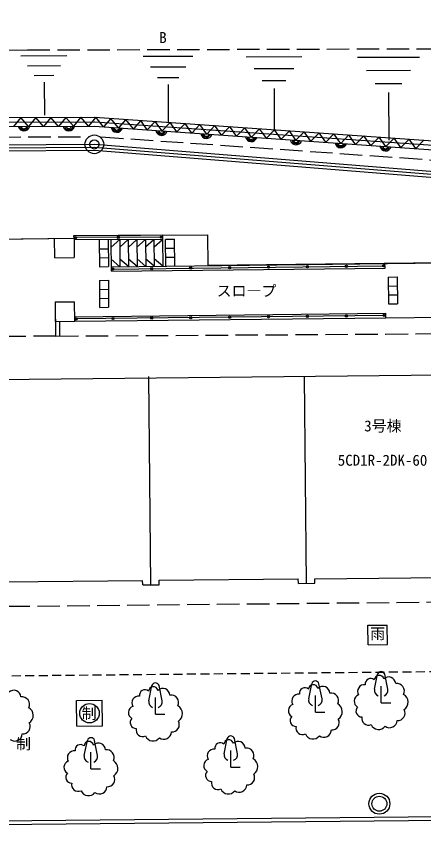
# Model space of a CAD drawing. Units: millimetres, scale not verified. Extents: x -100125 to 100125, y -69250 to 69250.
# Drawn here: x -34188 to -20576, y 15792 to 42924 of the extents above; entities that cross this region are included whole.
import ezdxf
from ezdxf.enums import TextEntityAlignment as Align

# ---------------------------------------------------------------- set-up
doc = ezdxf.new("R2010")
doc.units = ezdxf.units.MM
doc.header["$LTSCALE"] = 250
doc.linetypes.add('DASHED1', pattern=[1.8, 1.2, -0.6])
doc.linetypes.add('DASHED3', pattern=[4, 3, -1])
doc.layers.add('1-0_計画', color=3, linetype='Continuous')
doc.layers.add('1-1_現況白抜', color=2, linetype='Continuous')
doc.styles.add('ＭＳ ゴシック', font='')
doc.styles.get('ＭＳ ゴシック').set_extended_font_data('MS Gothic')

msp = doc.modelspace()

# ---------------------------------------------------------------- linework, layer by layer
at = {"layer": '1-0_計画'}
for p, q in [((-52810.3, 38522.6), (-31566.7, 38648.9)), ((-31566.7, 38648.9), (-435.4, 36156.8)), ((-52561.6, 38324.1), (-31574, 38448.8)), ((-31574, 38448.8), (-417.9, 35954.8)), ((-32259, 35606.7), (-27803.1, 35629)), ((-32259, 35606.7), (-32257.7, 35512.8)), ((-27803.1, 35629), (-27791.1, 34595.4)), ((-37570.6, 35451.8), (-32257.7, 35512.8)), ((-18358.9, 34705), (-27791.1, 34595.4)), ((-50209, 15792.1), (11373.3, 16373.7)), ((-46490.3, 15947.2), (7652.3, 16458.6))]:
    msp.add_line(p, q, dxfattribs=at)
at = {"layer": '1-0_計画', "color": 2}
msp.add_line((-51827.2, 38428.4), (-31570.4, 38548.9), dxfattribs=at)
msp.add_lwpolyline([(-31570.4, 38548.9), (-426.6, 36055.8), (3835.5, 37153.4)], dxfattribs=at)
at = {"layer": '1-0_計画'}
for radius in [350, 250]:
    msp.add_circle((-22057.9, 16628), radius, dxfattribs=at)
at = {"layer": '1-1_現況白抜'}
for p, q in [((-34036.5, 41601.7), (-32492.9, 41616.9)), ((-29946.9, 41589.1), (-28285.4, 41594.6)), ((-26506.6, 41572.8), (-24651.7, 41578.9)), ((-22786.8, 41555.2), (-20722.9, 41562)), ((-33812.8, 41273.1), (-32710.1, 41284)), ((-29708.4, 41233.8), (-28521.6, 41237.7)), ((-26240.3, 41176.2), (-24915.4, 41180.6)), ((-22490.5, 41113.9), (-21016.3, 41118.8)), ((-33589, 40944.5), (-32927.4, 40951)), ((-33256, 40727.2), (-33245.1, 39624.4)), ((-29469.9, 40878.6), (-28757.8, 40880.9)), ((-25974, 40779.6), (-25179.1, 40782.2)), ((-29113, 40642.4), (-29108.8, 39359.1)), ((-25575.7, 40516), (-25571, 39083.4)), ((-22194.2, 40672.6), (-21309.7, 40675.6)), ((-21751, 40379.3), (-21745.7, 38785.4)), ((-52681.5, 39479), (-31579.1, 39551.1)), ((-52681, 39329), (-31578.6, 39401.1)), ((-31567.7, 39400.8), (-14613.1, 38222.8)), ((-31557.3, 39550.4), (-14602.7, 38372.4)), ((-52680.5, 39179), (-31578.1, 39251.1)), ((-31578.1, 39251.1), (-14623.5, 38073.1)), ((-29301.8, 35546.5), (-32258.7, 35531.7)), ((-29343.3, 35546.3), (-29348.3, 35546.3)), ((-29345.8, 35548.8), (-29345.8, 35543.8)), ((-29302.1, 35621.5), (-29301.4, 35471.5)), ((-37569.9, 35451.9), (-32257.7, 35512.8)), ((-32901.7, 34855.4), (-32907.7, 35506.8)), ((-29301.4, 35471.5), (-32258.3, 35456.7)), ((-32257.7, 35512.8), (-32253.3, 34862.8)), ((-32209.9, 35531.9), (-32214.9, 35531.9)), ((-32212.4, 35534.4), (-32212.4, 35529.4)), ((-31415.6, 35460.9), (-31411.1, 34560.9)), ((-31115.6, 35462.4), (-31111.1, 34562.4)), ((-31010.3, 34407.9), (-31015.6, 35462.9)), ((-31014.4, 35212.9), (-30729.9, 35464.3)), ((-30777.7, 35539.1), (-30782.7, 35539.1)), ((-30780.2, 35541.6), (-30780.2, 35536.6)), ((-30729.9, 35464.3), (-30724.4, 34561.3)), ((-30728.4, 35214.4), (-30444.2, 35465.8)), ((-30444.2, 35465.8), (-30437.7, 34564.6)), ((-30442.4, 35215.8), (-30158.5, 35467.2)), ((-30158.5, 35467.2), (-30151, 34567.9)), ((-30156.4, 35217.2), (-29872.8, 35468.6)), ((-29872.8, 35468.6), (-29864.4, 34571.3)), ((-29870.4, 35218.6), (-29587.1, 35470.1)), ((-29587.1, 35470.1), (-29577.7, 34574.6)), ((-29584.5, 35220.1), (-29301.4, 35471.5)), ((-29301.4, 35471.5), (-29291, 34577.9)), ((-29201.4, 35475.9), (-28901.4, 35479.3)), ((-29191, 34579.1), (-29201.4, 35472.7)), ((-28891, 34582.6), (-28901.4, 35476.2)), ((-31414.1, 35160.9), (-31114.1, 35162.4)), ((-29197.9, 35175.9), (-28898, 35179.4)), ((-32900.2, 34855.4), (-32250.3, 34862.9)), ((-31412.6, 34860.9), (-31112.6, 34862.4)), ((-30724.4, 34561.3), (-31012.3, 34808)), ((-30437.7, 34564.6), (-30725.9, 34811.3)), ((-30151, 34567.9), (-30439.5, 34814.6)), ((-29864.4, 34571.3), (-30153.1, 34817.9)), ((-29577.7, 34574.6), (-29866.7, 34821.3)), ((-29291, 34577.9), (-29580.3, 34824.6)), ((-29194.4, 34875.9), (-28894.5, 34879.4)), ((-31411.1, 34560.9), (-31111.1, 34562.4)), ((-31011.1, 34557.9), (-18358.9, 34705)), ((-31010.3, 34407.9), (-21869.4, 34514.2)), ((-31010.2, 34483), (-21870.3, 34589.2)), ((-30964.8, 34483.5), (-30969.8, 34483.5)), ((-30967.3, 34486), (-30967.3, 34481)), ((-29657.8, 34498.6), (-29662.8, 34498.6)), ((-29660.3, 34501.1), (-29660.3, 34496.1)), ((-28357.8, 34513.7), (-28362.8, 34513.7)), ((-28360.3, 34516.2), (-28360.3, 34511.2)), ((-27057.8, 34528.9), (-27062.8, 34528.9)), ((-27060.3, 34531.4), (-27060.3, 34526.4)), ((-25757.8, 34544), (-25762.8, 34544)), ((-25760.3, 34546.5), (-25760.3, 34541.5)), ((-24457.8, 34558.2), (-24462.8, 34558.2)), ((-24460.3, 34560.7), (-24460.3, 34555.7)), ((-23157.8, 34574.2), (-23162.8, 34574.2)), ((-23160.3, 34576.7), (-23160.3, 34571.7)), ((-21914.2, 34588.6), (-21919.2, 34588.6)), ((-21916.7, 34591.1), (-21916.7, 34586.1)), ((-21869.4, 34514.2), (-21871.1, 34664.2)), ((-21765.1, 34215.7), (-21465.1, 34220)), ((-21765.1, 34215.7), (-21752, 33315.7)), ((-21465.1, 34220), (-21452, 33320.1)), ((-31408.8, 34103.3), (-31404.3, 33203.3)), ((-31406.8, 34103.3), (-31111.8, 34106.7)), ((-31108.8, 34106.8), (-31104.3, 33206.8)), ((-21760.7, 33915.7), (-21460.7, 33920)), ((-31403.4, 33803.3), (-31108.3, 33806.8)), ((-32889, 33387), (-32877, 32243.8)), ((-32889, 33387), (-32882.1, 32732.1)), ((-32888.1, 33383.7), (-32241.6, 33389.6)), ((-32232.2, 32740), (-32241.6, 33389.6)), ((-31399.9, 33503.4), (-31104.8, 33506.8)), ((-21756.4, 33615.7), (-21456.4, 33620.1)), ((-31396.4, 33203.4), (-31101.4, 33206.8)), ((-21845.9, 32858.2), (4758.8, 33137)), ((-21752, 33315.7), (-21452, 33320.1)), ((-32233.9, 32890), (-21847.6, 33008.2)), ((-21846.7, 32933.2), (-32233, 32815)), ((-32232.2, 32740), (-21845.9, 32858.2)), ((-30957.2, 32829.5), (-30962.2, 32829.5)), ((-30959.7, 32832), (-30959.7, 32827)), ((-29657.9, 32844.2), (-29662.9, 32844.2)), ((-29660.4, 32846.7), (-29660.4, 32841.7)), ((-28357.9, 32859), (-28362.9, 32859)), ((-28360.4, 32861.5), (-28360.4, 32856.5)), ((-27057.9, 32873.8), (-27062.9, 32873.8)), ((-27060.4, 32876.3), (-27060.4, 32871.3)), ((-25757.9, 32888.6), (-25762.9, 32888.6)), ((-25760.4, 32891.1), (-25760.4, 32886.1)), ((-24457.9, 32903.4), (-24462.9, 32903.4)), ((-24460.4, 32905.9), (-24460.4, 32900.9)), ((-23157.9, 32918.2), (-23162.9, 32918.2)), ((-23160.4, 32920.7), (-23160.4, 32915.7)), ((-21891, 32932.6), (-21896, 32932.6)), ((-21893.5, 32935.1), (-21893.5, 32930.1)), ((-21845.9, 32858.2), (-21847.6, 33008.2)), ((-32882.1, 32732.1), (-32232.2, 32740)), ((-32727, 32245.4), (-32732.2, 32733.9)), ((-32186.7, 32815.5), (-32191.7, 32815.5)), ((-32189.2, 32818), (-32189.2, 32813)), ((11908.3, 31249.2), (-50555.7, 30631.7)), ((-29688.5, 23937.9), (-29757.4, 30898.8)), ((-24488.8, 23989.3), (-24557, 30888.7)), ((-24215.3, 24142), (-19565.5, 24188)), ((-34614.8, 24039.2), (-29965, 24085.2)), ((-29963.5, 23935.2), (-29965, 24085.2)), ((-29963.5, 23935.2), (-29413.6, 23940.6)), ((-29415, 24090.6), (-24765.3, 24136.6)), ((-29413.6, 23940.6), (-29415, 24090.6)), ((-24763.8, 23986.6), (-24765.3, 24136.6)), ((-24763.8, 23986.6), (-24213.8, 23992)), ((-24213.8, 23992), (-24215.3, 24142)), ((-22443.4, 22584.8), (-21793.5, 22595.1)), ((-22433, 21934.9), (-22443.4, 22584.8)), ((-21783.1, 21945.2), (-21793.5, 22595.1)), ((-22433, 21934.9), (-21783.1, 21945.2)), ((-22220.5, 20449.9), (-22117.1, 20953.4)), ((-21775.6, 20449.9), (-21879, 20953.4)), ((-24419.1, 20133.3), (-24315.7, 20636.7)), ((-23974.2, 20133.3), (-24077.6, 20636.7)), ((-29760.5, 20066.9), (-29657.1, 20570.3)), ((-29315.6, 20066.9), (-29419, 20570.3)), ((-21998.1, 20001.8), (-21998.1, 20555.9)), ((-32171.9, 20069.5), (-31321.9, 20080.3)), ((-31311.1, 19230.3), (-31321.9, 20080.3)), ((-29538.1, 19618.7), (-29538.1, 20172.9)), ((-24196.6, 19685.1), (-24196.6, 20239.3)), ((-32161.1, 19219.6), (-32171.9, 20069.5)), ((-21998.1, 20001.8), (-21679.6, 20001.8)), ((-29538.1, 19618.7), (-29219.6, 19618.7)), ((-24196.6, 19685.1), (-23878.2, 19685.1)), ((-32161.1, 19219.6), (-31311.1, 19230.3)), ((-31914.4, 18240), (-31811, 18743.4)), ((-31469.5, 18240), (-31572.9, 18743.4)), ((-27244.1, 18298), (-27140.6, 18801.5)), ((-26799.1, 18298), (-26902.6, 18801.5)), ((-31692, 17791.8), (-31692, 18345.9)), ((-27021.6, 17849.9), (-27021.6, 18404)), ((-31692, 17791.8), (-31373.5, 17791.8)), ((-27021.6, 17849.9), (-26703.1, 17849.9))]:
    msp.add_line(p, q, dxfattribs=at)
at = {"layer": '1-1_現況白抜', "linetype": 'DASHED3'}
for p, q in [((-52786.3, 38828.6), (-31751.1, 38900.5)), ((-14647.8, 37724), (-31385, 38886.9)), ((-21850.2, 32310.4), (4764.7, 32573.5)), ((-32862.3, 32244), (-21850.2, 32310.4)), ((-32862.3, 32244), (-43418.6, 32139.6))]:
    msp.add_line(p, q, dxfattribs=at)
at = {"layer": '1-1_現況白抜', "linetype": 'DASHED1'}
msp.add_line((13210.7, 21361.8), (-52137.8, 20715.8), dxfattribs=at)
at = {"layer": '1-1_現況白抜', "linetype": 'DASHED3'}
for points in [[(-49440.6, 41669.3), (-33812.6, 41798.6), (6386.8, 41916), (15138.1, 42054.7), (26486.3, 42242.2), (46570.3, 42923.5)], [(-50487.5, 23732.3), (-50480.9, 23058), (11983.1, 23689.2)]]:
    msp.add_lwpolyline(points, dxfattribs=at)
at = {"layer": '1-1_現況白抜'}
for points in [[(-32781.1, 39247), (-33031.1, 39546.1), (-33281.1, 39245.3), (-33531.1, 39544.4), (-33781.1, 39243.6), (-34031.1, 39542.7), (-34281.1, 39241.9)], [(-23076.5, 38961.2), (-23348.9, 38679.4), (-23575.3, 38995.8), (-23847.7, 38714), (-24074.1, 39030.5), (-24346.5, 38748.7), (-24572.9, 39065.1), (-24845.3, 38783.3), (-25059.9, 39099), (-25333.6, 38817.3), (-25558.7, 39133.6), (-25832.4, 38851.9), (-26057.6, 39168.3), (-26331.2, 38886.6), (-26556.4, 39202.9), (-26830.1, 38921.2), (-27055.2, 39237.6), (-27328.9, 38955.9), (-27551.3, 39272.1), (-27821.1, 38990.1), (-28050.1, 39306.7), (-28319.9, 39024.7), (-28548.9, 39341.4), (-28818.7, 39059.4), (-29047.7, 39376), (-29317.5, 39094.1), (-29546.5, 39410.7), (-29816.3, 39128.7), (-30025.5, 39444), (-30275.5, 39160.6), (-30525.5, 39478.7), (-30775.5, 39195.3), (-31025.5, 39513.4), (-31275.5, 39230.1), (-31525.5, 39548.2), (-31775.5, 39250.4), (-32025.5, 39549.6), (-32275.5, 39248.7), (-32531.1, 39547.9), (-32781.1, 39247)], [(-20568.9, 38786.9), (-20841.9, 38505.2), (-21067.7, 38821.6), (-21340.7, 38539.8), (-21566.5, 38856.3), (-21839.5, 38574.5), (-22065.3, 38890.9), (-22338.3, 38609.2), (-22577.6, 38926.5), (-22850.1, 38644.7), (-23076.5, 38961.2)], [(-37546.5, 32675.3), (-37569.9, 35451.9), (-32257.7, 35512.8), (-32259, 35606.7), (-29302.1, 35621.5)]]:
    msp.add_lwpolyline(points, dxfattribs=at)
for centre, radius in [((-31579.3, 38645.8), 312.5), ((-31579.3, 38645.8), 156.2), ((-32212.4, 35531.9), 37.5), ((-32212.4, 35531.9), 25.5), ((-32212.4, 35531.9), 13.5), ((-30780.2, 35539.1), 37.5), ((-30780.2, 35539.1), 25.5), ((-30780.2, 35539.1), 13.5), ((-29345.8, 35546.3), 37.5), ((-29345.8, 35546.3), 25.5), ((-29345.8, 35546.3), 13.5), ((-30967.3, 34483.5), 37.5), ((-30967.3, 34483.5), 25.5), ((-30967.3, 34483.5), 13.5), ((-29660.3, 34498.6), 37.5), ((-29660.3, 34498.6), 25.5), ((-29660.3, 34498.6), 13.5), ((-28360.3, 34513.7), 37.5), ((-28360.3, 34513.7), 25.5), ((-28360.3, 34513.7), 13.5), ((-27060.3, 34528.9), 37.5), ((-27060.3, 34528.9), 25.5), ((-27060.3, 34528.9), 13.5), ((-25760.3, 34544), 37.5), ((-25760.3, 34544), 25.5), ((-25760.3, 34544), 13.5), ((-24460.3, 34558.2), 37.5), ((-24460.3, 34558.2), 25.5), ((-24460.3, 34558.2), 13.5), ((-23160.3, 34574.2), 37.5), ((-23160.3, 34574.2), 25.5), ((-23160.3, 34574.2), 13.5), ((-21916.7, 34588.6), 37.5), ((-21916.7, 34588.6), 25.5), ((-21916.7, 34588.6), 13.5), ((-32189.2, 32815.5), 37.5), ((-32189.2, 32815.5), 25.5), ((-32189.2, 32815.5), 13.5), ((-30959.7, 32829.5), 37.5), ((-30959.7, 32829.5), 25.5), ((-30959.7, 32829.5), 13.5), ((-29660.4, 32844.2), 37.5), ((-29660.4, 32844.2), 25.5), ((-29660.4, 32844.2), 13.5), ((-28360.4, 32859), 37.5), ((-28360.4, 32859), 25.5), ((-28360.4, 32859), 13.5), ((-27060.4, 32873.8), 37.5), ((-27060.4, 32873.8), 25.5), ((-27060.4, 32873.8), 13.5), ((-25760.4, 32888.6), 37.5), ((-25760.4, 32888.6), 25.5), ((-25760.4, 32888.6), 13.5), ((-24460.4, 32903.4), 37.5), ((-24460.4, 32903.4), 25.5), ((-24460.4, 32903.4), 13.5), ((-23160.4, 32918.2), 37.5), ((-23160.4, 32918.2), 25.5), ((-23160.4, 32918.2), 13.5), ((-21893.5, 32932.6), 37.5), ((-21893.5, 32932.6), 25.5), ((-21893.5, 32932.6), 13.5), ((-31741.5, 19649.9), 325)]:
    msp.add_circle(centre, radius, dxfattribs=at)
for centre, radius, start, end in [((-33930.7, 39285.3), 192.2, 192.87643, 347.51548), ((-33936.3, 39268.1), 140.1, 190.41449, 347.84906), ((-33930.6, 39264.2), 96.1, 192.87765, 347.51501), ((-32430.7, 39290.4), 192.2, 192.87643, 347.51547), ((-32427.2, 39271.5), 142.4, 191.65104, 348.34896), ((-32430.7, 39269.3), 96.1, 192.87521, 347.51593), ((-30827, 39241.2), 192.2, 188.70583, 343.34582), ((-30831.6, 39233.6), 147.2, 191.10365, 340.48602), ((-30828.4, 39220.2), 96.1, 188.7054, 343.3462), ((-29330.6, 39137.3), 192.2, 188.70594, 343.34495), ((-29333.5, 39121.7), 136.6, 188.62383, 344.22424), ((-29332, 39116.2), 96.1, 188.70635, 343.34383), ((-27834.2, 39033.3), 192.2, 188.70594, 343.34495), ((-27838.7, 39030.8), 146.3, 191.64538, 338.12002), ((-27835.6, 39012.2), 96.1, 188.70613, 343.34557), ((-26337.8, 38929.3), 192.2, 188.70583, 343.34582), ((-26341.2, 38910.2), 138.5, 187.13631, 344.06555), ((-26339.3, 38908.3), 96.1, 188.70626, 343.34544), ((-24841.4, 38825.4), 192.2, 188.70631, 343.34464), ((-24843, 38805.2), 134, 188.76984, 345.77754), ((-24842.9, 38804.3), 96.1, 188.70648, 343.3437), ((-23345, 38721.4), 192.2, 188.7062, 343.34551), ((-23349.1, 38704.8), 141.1, 188.13827, 343.19745), ((-23346.5, 38700.3), 96.1, 188.70626, 343.34544), ((-21848.6, 38617.4), 192.2, 188.70631, 343.34464), ((-21856.5, 38601.6), 135.2, 190.53079, 343.74489), ((-21850.1, 38596.4), 96.1, 188.70626, 343.34544), ((-22067.1, 20755), 160.6, 15.21993, 175.25279), ((-21998.1, 20919.2), 123.8, 16.01544, 163.98456), ((-29538.1, 20536.2), 123.8, 16.01544, 163.98456), ((-24196.6, 20602.6), 123.8, 16.01544, 163.98456), ((-22346.9, 20628.1), 184.4, 49.49382, 188.73859), ((-21750.4, 20623.8), 237.1, 3.57292, 133.00559), ((-21478.9, 20384.9), 256, 335.02818, 97.82313), ((-34271.1, 20178.8), 237.1, 3.57292, 133.00559), ((-29886.9, 20245), 184.4, 49.49382, 188.73859), ((-29607.1, 20371.9), 160.6, 15.21993, 175.25279), ((-29290.4, 20240.7), 237.1, 3.57292, 133.00559), ((-24545.5, 20311.4), 184.4, 49.49382, 188.73859), ((-24265.7, 20438.3), 160.6, 15.21993, 175.25279), ((-23949, 20307.1), 237.1, 3.57292, 133.00559), ((-22561.7, 20377.1), 225.4, 81.69439, 210.99249), ((-22032.3, 20411.3), 192.2, 168.38851, 251.26151), ((-21963.8, 20411.3), 192.2, 288.73849, 11.61149), ((-33999.5, 19939.9), 256, 335.02818, 97.82313), ((-30101.7, 19994), 225.4, 81.69439, 210.99249), ((-29018.9, 20001.8), 256, 335.02818, 97.82313), ((-24760.3, 20060.4), 225.4, 81.69439, 210.99249), ((-24230.9, 20094.6), 192.2, 168.38851, 251.26151), ((-24162.4, 20094.6), 192.2, 288.73849, 11.61149), ((-23677.5, 20068.2), 256, 335.02818, 97.82313), ((-22676.1, 20052.1), 223.2, 110.65709, 240.8492), ((-21395, 20019.4), 297, 303.26786, 60.07568), ((-33915.6, 19574.4), 297, 303.26786, 60.07568), ((-30216.1, 19669.1), 223.2, 110.65709, 240.8492), ((-29572.3, 20028.2), 192.2, 168.38851, 251.26151), ((-29503.8, 20028.2), 192.2, 288.73849, 11.61149), ((-28935, 19636.3), 297, 303.26786, 60.07568), ((-24874.7, 19735.5), 223.2, 110.65709, 240.8492), ((-23593.6, 19702.7), 297, 303.26786, 60.07568), ((-22646.9, 19720.9), 194, 135.36408, 271.45434), ((-24845.5, 19404.2), 194, 135.36408, 271.45434), ((-21445, 19650.4), 244.8, 265.5933, 29.54039), ((-33965.7, 19205.4), 244.8, 265.5933, 29.54039), ((-30186.9, 19337.8), 194, 135.36408, 271.45434), ((-28985, 19267.3), 244.8, 265.5933, 29.54039), ((-23643.6, 19333.7), 244.8, 265.5933, 29.54039), ((-22424, 19476.4), 223.7, 166.93808, 294.99175), ((-22080, 19374.5), 269.1, 202.00276, 323.11063), ((-21716.5, 19418), 253, 234.12746, 357.35837), ((-29964, 19093.4), 223.7, 166.93808, 294.99175), ((-29256.6, 19034.9), 253, 234.12746, 357.35837), ((-24622.6, 19159.8), 223.7, 166.93808, 294.99175), ((-23915.1, 19101.3), 253, 234.12746, 357.35837), ((-34237.2, 18973), 253, 234.12746, 357.35837), ((-31692, 18709.2), 123.8, 16.01544, 163.98456), ((-29620, 18991.4), 269.1, 202.00276, 323.11063), ((-27090.6, 18603.1), 160.6, 15.21993, 175.25279), ((-27021.6, 18767.3), 123.8, 16.01544, 163.98456), ((-24278.6, 19057.8), 269.1, 202.00276, 323.11063), ((-32040.8, 18418.1), 184.4, 49.49382, 188.73859), ((-31761, 18545), 160.6, 15.21993, 175.25279), ((-31444.3, 18413.8), 237.1, 3.57292, 133.00559), ((-27585.2, 18225.1), 225.4, 81.69439, 210.99249), ((-27370.4, 18476.2), 184.4, 49.49382, 188.73859), ((-26774, 18471.8), 237.1, 3.57292, 133.00559), ((-26502.5, 18233), 256, 335.02818, 97.82313), ((-32255.6, 18167.1), 225.4, 81.69439, 210.99249), ((-31726.2, 18201.3), 192.2, 168.38851, 251.26151), ((-31657.7, 18201.3), 192.2, 288.73849, 11.61149), ((-31172.8, 18174.9), 256, 335.02818, 97.82313), ((-27055.8, 18259.3), 192.2, 168.38851, 251.26151), ((-26987.4, 18259.3), 192.2, 288.73849, 11.61149), ((-32370, 17842.2), 223.2, 110.65709, 240.8492), ((-31088.9, 17809.4), 297, 303.26786, 60.07568), ((-27699.7, 17900.2), 223.2, 110.65709, 240.8492), ((-26418.5, 17867.5), 297, 303.26786, 60.07568), ((-32340.8, 17510.9), 194, 135.36408, 271.45434), ((-27670.4, 17569), 194, 135.36408, 271.45434), ((-31138.9, 17440.4), 244.8, 265.5933, 29.54039), ((-27447.6, 17324.5), 223.7, 166.93808, 294.99175), ((-26468.6, 17498.4), 244.8, 265.5933, 29.54039), ((-32117.9, 17266.5), 223.7, 166.93808, 294.99175), ((-31410.5, 17208), 253, 234.12746, 357.35837), ((-27103.6, 17222.6), 269.1, 202.00276, 323.11063), ((-26740.1, 17266.1), 253, 234.12746, 357.35837), ((-31773.9, 17164.5), 269.1, 202.00276, 323.11063)]:
    msp.add_arc(centre, radius, start, end, dxfattribs=at)

# ---------------------------------------------------------------- texts
at = {"layer": '1-1_現況白抜', "color": 7, "style": 'ＭＳ ゴシック'}
for s, p in [('B', (-29410.9, 41919.6)), ('スロ―プ', (-27495.5, 33459)), ('3号棟', (-22566, 28950.7)), ('5CD1R-2DK-60', (-23448.5, 27804.7)), ('雨', (-22363.3, 22015)), ('制', (-32000.9, 19350.9)), ('制', (-34195.4, 18334.9))]:
    msp.add_text(s, height=366.6, dxfattribs=at).set_placement(p, align=Align.BOTTOM_LEFT)

doc.saveas('drawing.dxf')
